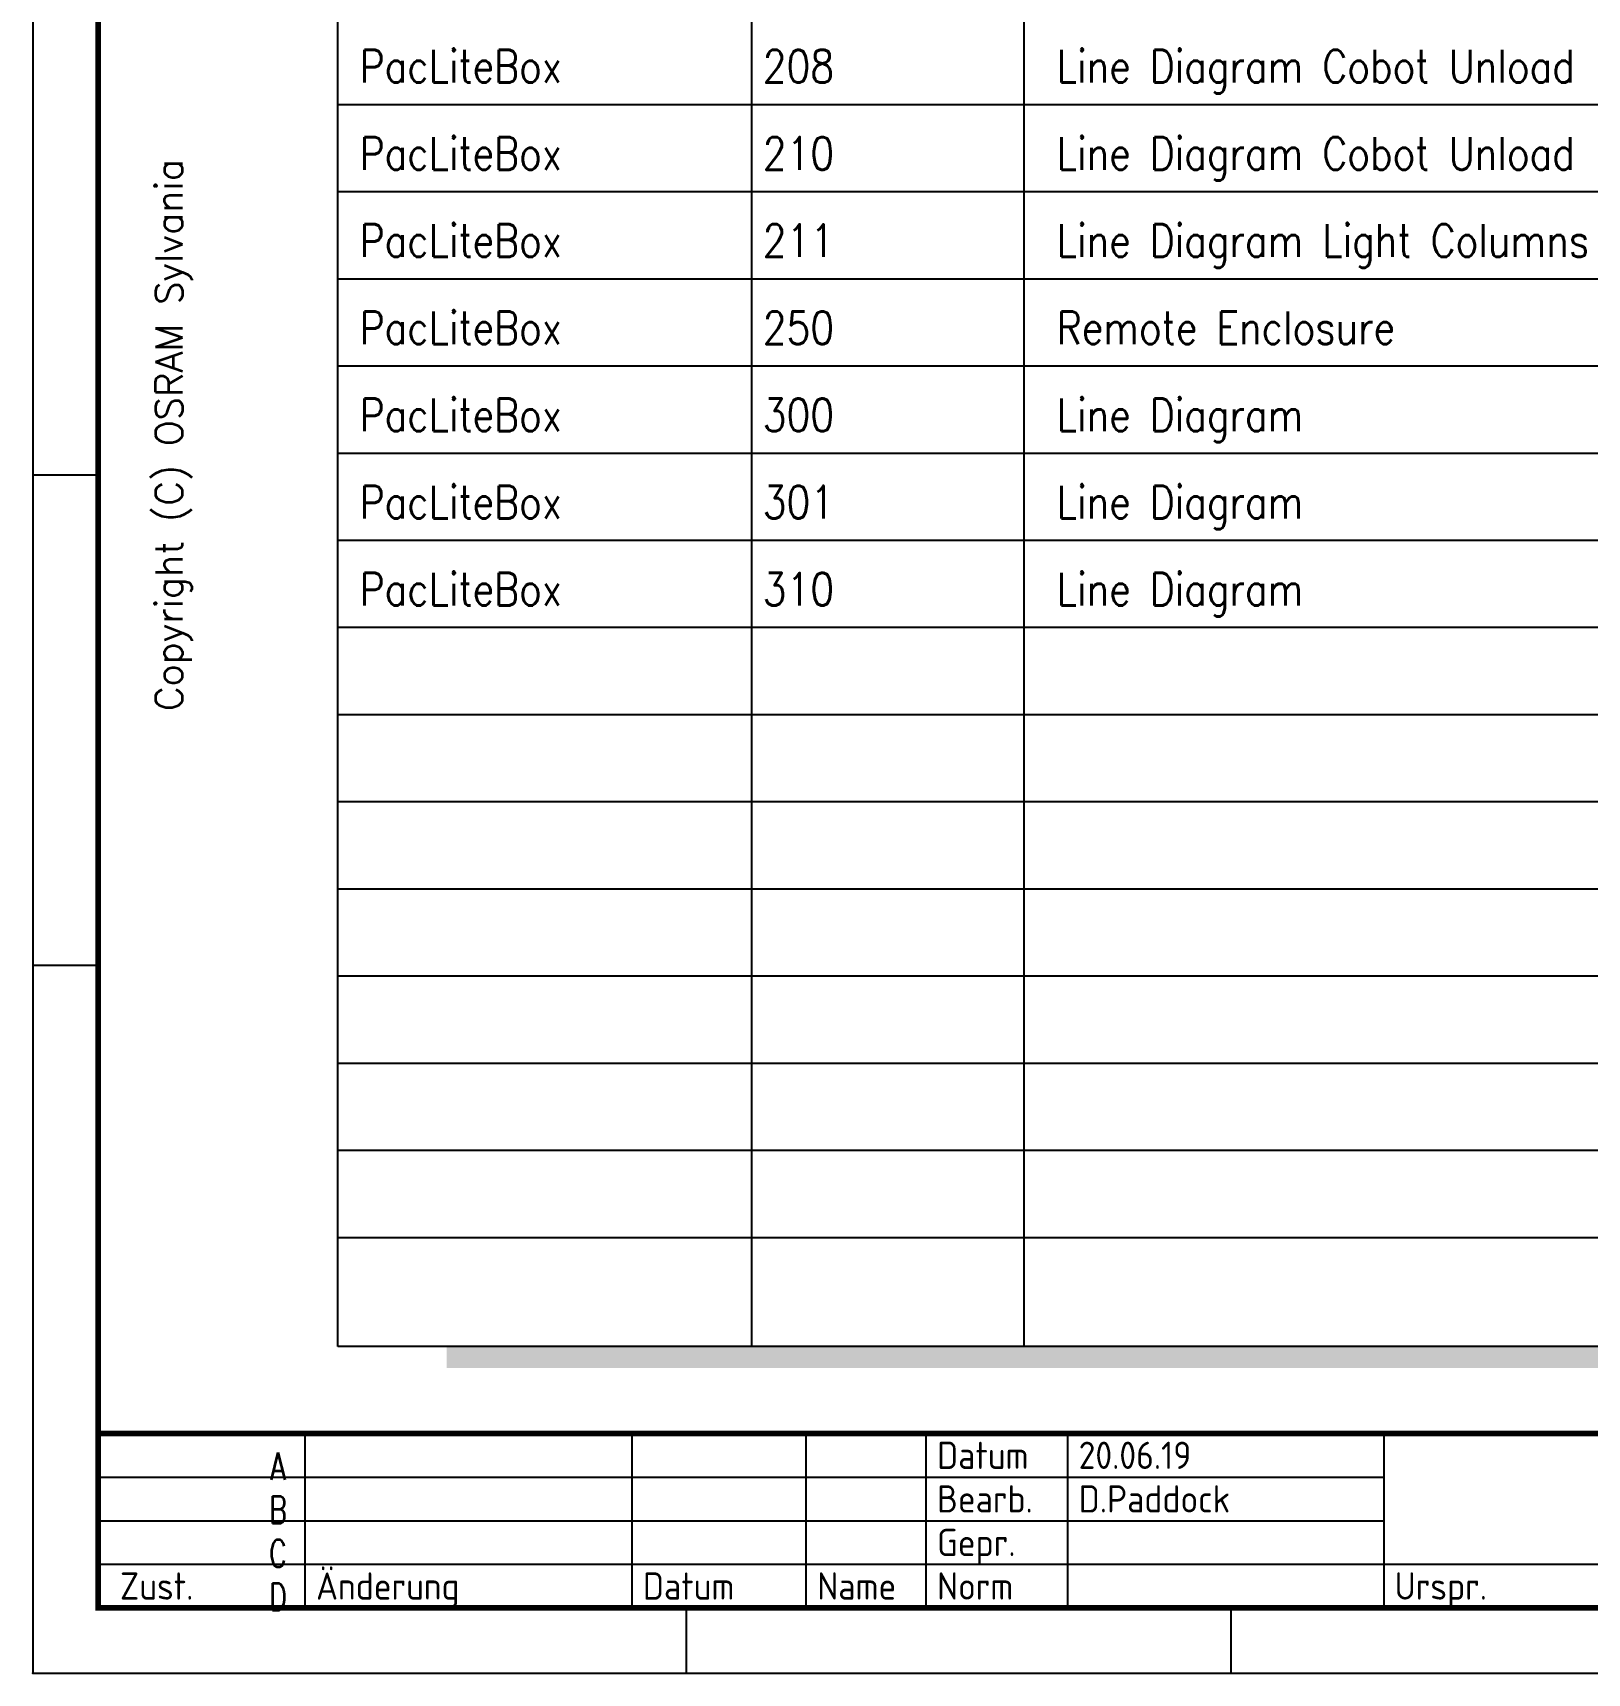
# Model space of a CAD drawing. Extents: x 0 to 420, y 0 to 297.
# Drawn here: x 0 to 142.7, y 0 to 150.6 of the extents above; entities that cross this region are included whole.
import ezdxf
from ezdxf.enums import TextEntityAlignment as Align

# ---------------------------------------------------------------- set-up
doc = ezdxf.new("R2010")
doc.units = 0
doc.header["$LTSCALE"] = 25
doc.layers.get('0').update_dxf_attribs({"linetype": 'CONTINUOUS'})
for name, color, linetype in [('ECS_LEV_PG_FRAME', 7, 'CONTINUOUS'), ('ECS_LEV_PH_DATA', 7, 'CONTINUOUS'), ('ECS_LEV_PH_EED', 7, 'CONTINUOUS'), ('ECS_LEV_PH_LOGO', 7, 'CONTINUOUS'), ('ECS_LXV_LINE', 7, 'CONTINUOUS'), ('ECS_LXV_TEXT', 7, 'CONTINUOUS')]:
    doc.layers.add(name, color=color, linetype=linetype)
doc.styles.add('ISOCP', font='ISOCP.SHX', dxfattribs={"oblique": 0.017453, "height": 1})
doc.styles.add('ROMANS', font='ROMANS.SHX', dxfattribs={"oblique": 0.017453})

# ---------------------------------------------------------------- blocks, each defined once
blk = doc.blocks.new('__TEXT_')
blk = doc.blocks.new('__PHTEXT_')
blk = doc.blocks.new('sylvania')
at = {"layer": 'ECS_LXV_TEXT', "color": 7, "linetype": 'Continuous'}
ref = blk.add_blockref('__TEXT_', (0, 0), dxfattribs=at)
ref.add_attrib('ECS_T_TEXT_0.0', 'Copyright (C) OSRAM Sylvania', dxfattribs={"color": 7, "linetype": 'Continuous', "height": 2.5, "rotation": 89.9985, "style": 'ROMANS'}).set_placement((-127.5, 139), align=Align.MIDDLE_RIGHT)
ref = blk.add_blockref('__TEXT_', (0, 0), dxfattribs=at)
ref.add_attrib('ECS_T_TEXT_0.0', 'A', dxfattribs={"color": 7, "linetype": 'Continuous', "height": 2.5, "style": 'ROMANS', "width": 0.725}).set_placement((-117.5, 19), align=Align.MIDDLE_CENTER)
ref = blk.add_blockref('__TEXT_', (0, 0), dxfattribs=at)
ref.add_attrib('ECS_T_TEXT_0.0', 'B', dxfattribs={"color": 7, "linetype": 'Continuous', "height": 2.5, "style": 'ROMANS', "width": 0.725}).set_placement((-117.5, 15), align=Align.MIDDLE_CENTER)
ref = blk.add_blockref('__TEXT_', (0, 0), dxfattribs=at)
ref.add_attrib('ECS_T_TEXT_0.0', 'C', dxfattribs={"color": 7, "linetype": 'Continuous', "height": 2.5, "style": 'ROMANS', "width": 0.725}).set_placement((-117.5, 11), align=Align.MIDDLE_CENTER)
ref = blk.add_blockref('__TEXT_', (0, 0), dxfattribs=at)
ref.add_attrib('ECS_T_TEXT_0.0', 'D', dxfattribs={"color": 7, "linetype": 'Continuous', "height": 2.5, "style": 'ROMANS', "width": 0.725}).set_placement((-117.5, 7), align=Align.MIDDLE_CENTER)

msp = doc.modelspace()

# ---------------------------------------------------------------- linework, layer by layer
at = {"extrusion": (0.57735, 0.57735, 0.57735)}
for p, q in [((28, 30), (28, 272)), ((386, 30), (28, 30)), ((406, 30), (48, 30))]:
    msp.add_line(p, q, dxfattribs=at)
at = {"layer": 'ECS_LEV_PG_FRAME', "color": 7, "linetype": 'Continuous'}
for p, q in [((0, 297), (0, 0)), ((0, 0), (420, 0))]:
    msp.add_line(p, q, dxfattribs=at)
at = {"layer": 'ECS_LEV_PH_DATA', "color": 7, "linetype": 'Continuous'}
for p, q in [((0, 297), (0, 0)), ((0, 297), (0, 0)), ((0, 0), (420, 0)), ((0, 0), (420, 0))]:
    msp.add_line(p, q, dxfattribs=at)
at = {"layer": 'ECS_LEV_PH_DATA', "color": 7}
for p, q in [((0, 110), (6, 110)), ((0, 65), (6, 65)), ((25, 6), (25, 22)), ((55, 6), (55, 22)), ((71, 6), (71, 22)), ((82, 6), (82, 22)), ((95, 6), (95, 22)), ((124, 22), (124, 6)), ((6, 18), (124, 18)), ((6, 14), (124, 14)), ((6, 10), (244, 10)), ((60, 0), (60, 6)), ((110, 0), (110, 6))]:
    msp.add_line(p, q, dxfattribs=at)
at = {"layer": 'ECS_LEV_PH_DATA', "color": 7, "const_width": 0.5}
msp.add_lwpolyline([(414, 291), (6, 291), (6, 6), (414, 6)], close=True, dxfattribs=at)
msp.add_lwpolyline([(6, 22), (414, 22)], dxfattribs=at)
at = {"layer": 'ECS_LEV_PH_DATA'}
for p in [(0, 0), (0.02, 0.02), (0.02, 0.02), (0.02, 0.02), (0.02, 0.02), (0.02, 0.02), (0.02, 0.02), (0.02, 0.02), (0.02, 0.02), (0.02, 0.02), (0.02, 0.02)]:
    msp.add_point(p, dxfattribs=at)
at = {"layer": 'ECS_LEV_PH_EED'}
msp.add_point((0, 0), dxfattribs=at)
at = {"layer": 'ECS_LXV_LINE', "linetype": 'Continuous'}
for p, q in [((66, 30), (66, 272)), ((91, 30), (91, 272)), ((28, 144), (406, 144)), ((28, 136), (406, 136)), ((28, 128), (406, 128)), ((28, 120), (406, 120)), ((28, 112), (406, 112)), ((28, 104), (406, 104)), ((28, 96), (406, 96)), ((28, 88), (406, 88)), ((28, 80), (406, 80)), ((28, 72), (406, 72)), ((28, 64), (406, 64)), ((28, 56), (406, 56)), ((28, 48), (406, 48)), ((28, 40), (406, 40))]:
    msp.add_line(p, q, dxfattribs=at)
at = {"layer": 'ECS_LXV_LINE'}
msp.add_solid([(38, 30), (408, 30), (38, 28), (408, 28)], dxfattribs=at)

# ---------------------------------------------------------------- block references
at = {"layer": 'ECS_LEV_PH_DATA', "linetype": 'Continuous'}
ref = msp.add_blockref('__TEXT_', (0, 0), dxfattribs=at)
ref.add_attrib('ECS_T_TEXT_0.0', 'Datum', dxfattribs={"linetype": 'Continuous', "height": 2.5, "style": 'ISOCP'}).set_placement((83, 20), align=Align.MIDDLE_LEFT)
ref = msp.add_blockref('__PHTEXT_', (0, 0), dxfattribs=at)
ref.add_attrib('?PGDESCR02_0.0', '20.06.19', dxfattribs={"height": 2.5, "style": 'ISOCP'}).set_placement((96, 20), align=Align.MIDDLE_LEFT)
ref = msp.add_blockref('__TEXT_', (0, 0), dxfattribs=at)
ref.add_attrib('ECS_T_TEXT_0.0', 'Bearb.', dxfattribs={"linetype": 'Continuous', "height": 2.5, "style": 'ISOCP'}).set_placement((83, 16), align=Align.MIDDLE_LEFT)
ref = msp.add_blockref('__PHTEXT_', (0, 0), dxfattribs=at)
ref.add_attrib('?PGDESCR04_0.0', 'D.Paddock', dxfattribs={"height": 2.5, "style": 'ISOCP'}).set_placement((96, 16), align=Align.MIDDLE_LEFT)
ref = msp.add_blockref('__TEXT_', (0, 0), dxfattribs=at)
ref.add_attrib('ECS_T_TEXT_0.0', 'Gepr.', dxfattribs={"linetype": 'Continuous', "height": 2.5, "style": 'ISOCP'}).set_placement((83, 12), align=Align.MIDDLE_LEFT)
ref = msp.add_blockref('__TEXT_', (0, 0), dxfattribs=at)
ref.add_attrib('ECS_T_TEXT_0.0', 'Zust.', dxfattribs={"linetype": 'Continuous', "height": 2.5, "style": 'ISOCP'}).set_placement((8, 8), align=Align.MIDDLE_LEFT)
ref = msp.add_blockref('__TEXT_', (0, 0), dxfattribs=at)
ref.add_attrib('ECS_T_TEXT_0.0', 'Änderung', dxfattribs={"linetype": 'Continuous', "height": 2.5, "style": 'ISOCP'}).set_placement((26, 8), align=Align.MIDDLE_LEFT)
ref = msp.add_blockref('__TEXT_', (0, 0), dxfattribs=at)
ref.add_attrib('ECS_T_TEXT_0.0', 'Datum', dxfattribs={"linetype": 'Continuous', "height": 2.5, "style": 'ISOCP'}).set_placement((56, 8), align=Align.MIDDLE_LEFT)
ref = msp.add_blockref('__TEXT_', (0, 0), dxfattribs=at)
ref.add_attrib('ECS_T_TEXT_0.0', 'Name', dxfattribs={"linetype": 'Continuous', "height": 2.5, "style": 'ISOCP'}).set_placement((72, 8), align=Align.MIDDLE_LEFT)
ref = msp.add_blockref('__TEXT_', (0, 0), dxfattribs=at)
ref.add_attrib('ECS_T_TEXT_0.0', 'Norm', dxfattribs={"linetype": 'Continuous', "height": 2.5, "style": 'ISOCP'}).set_placement((83, 8), align=Align.MIDDLE_LEFT)
ref = msp.add_blockref('__TEXT_', (0, 0), dxfattribs=at)
ref.add_attrib('ECS_T_TEXT_0.0', 'Urspr.', dxfattribs={"linetype": 'Continuous', "height": 2.5, "style": 'ISOCP'}).set_placement((125, 8), align=Align.MIDDLE_LEFT)
at = {"layer": 'ECS_LEV_PH_LOGO', "color": 7}
msp.add_blockref('sylvania', (140, 0), dxfattribs=at)
at = {"layer": 'ECS_LXV_TEXT', "color": 7, "linetype": 'Continuous'}
ref = msp.add_blockref('__TEXT_', (0, 0), dxfattribs=at)
ref.add_attrib('ECS_T_TEXT_0.0', 'PacLiteBox', dxfattribs={"color": 7, "height": 3, "style": 'ROMANS', "width": 0.85}).set_placement((30, 147.5), align=Align.MIDDLE_LEFT)
ref = msp.add_blockref('__TEXT_', (0, 0), dxfattribs=at)
ref.add_attrib('ECS_T_TEXT_0.0', 'Line Diagram Cobot Unload', dxfattribs={"color": 7, "height": 3, "style": 'ROMANS', "width": 0.85}).set_placement((94, 147.5), align=Align.MIDDLE_LEFT)
ref = msp.add_blockref('__TEXT_', (0, 0), dxfattribs=at)
ref.add_attrib('ECS_T_TEXT_0.0', '208', dxfattribs={"color": 7, "height": 3, "style": 'ROMANS', "width": 0.85}).set_placement((67, 147.5), align=Align.MIDDLE_LEFT)
ref = msp.add_blockref('__TEXT_', (0, 0), dxfattribs=at)
ref.add_attrib('ECS_T_TEXT_0.0', 'PacLiteBox', dxfattribs={"color": 7, "height": 3, "style": 'ROMANS', "width": 0.85}).set_placement((30, 139.5), align=Align.MIDDLE_LEFT)
ref = msp.add_blockref('__TEXT_', (0, 0), dxfattribs=at)
ref.add_attrib('ECS_T_TEXT_0.0', '210', dxfattribs={"color": 7, "height": 3, "style": 'ROMANS', "width": 0.85}).set_placement((67, 139.5), align=Align.MIDDLE_LEFT)
ref = msp.add_blockref('__TEXT_', (0, 0), dxfattribs=at)
ref.add_attrib('ECS_T_TEXT_0.0', 'Line Diagram Cobot Unload', dxfattribs={"color": 7, "height": 3, "style": 'ROMANS', "width": 0.85}).set_placement((94, 139.5), align=Align.MIDDLE_LEFT)
ref = msp.add_blockref('__TEXT_', (0, 0), dxfattribs=at)
ref.add_attrib('ECS_T_TEXT_0.0', 'PacLiteBox', dxfattribs={"color": 7, "height": 3, "style": 'ROMANS', "width": 0.85}).set_placement((30, 131.5), align=Align.MIDDLE_LEFT)
ref = msp.add_blockref('__TEXT_', (0, 0), dxfattribs=at)
ref.add_attrib('ECS_T_TEXT_0.0', '211', dxfattribs={"color": 7, "height": 3, "style": 'ROMANS', "width": 0.85}).set_placement((67, 131.5), align=Align.MIDDLE_LEFT)
ref = msp.add_blockref('__TEXT_', (0, 0), dxfattribs=at)
ref.add_attrib('ECS_T_TEXT_0.0', 'Line Diagram Light Columns', dxfattribs={"color": 7, "height": 3, "style": 'ROMANS', "width": 0.85}).set_placement((94, 131.5), align=Align.MIDDLE_LEFT)
ref = msp.add_blockref('__TEXT_', (0, 0), dxfattribs=at)
ref.add_attrib('ECS_T_TEXT_0.0', 'PacLiteBox', dxfattribs={"color": 7, "height": 3, "style": 'ROMANS', "width": 0.85}).set_placement((30, 123.5), align=Align.MIDDLE_LEFT)
ref = msp.add_blockref('__TEXT_', (0, 0), dxfattribs=at)
ref.add_attrib('ECS_T_TEXT_0.0', '250', dxfattribs={"color": 7, "height": 3, "style": 'ROMANS', "width": 0.85}).set_placement((67, 123.5), align=Align.MIDDLE_LEFT)
ref = msp.add_blockref('__TEXT_', (0, 0), dxfattribs=at)
ref.add_attrib('ECS_T_TEXT_0.0', 'Remote Enclosure', dxfattribs={"color": 7, "height": 3, "style": 'ROMANS', "width": 0.85}).set_placement((94, 123.5), align=Align.MIDDLE_LEFT)
ref = msp.add_blockref('__TEXT_', (0, 0), dxfattribs=at)
ref.add_attrib('ECS_T_TEXT_0.0', 'PacLiteBox', dxfattribs={"color": 7, "height": 3, "style": 'ROMANS', "width": 0.85}).set_placement((30, 115.5), align=Align.MIDDLE_LEFT)
ref = msp.add_blockref('__TEXT_', (0, 0), dxfattribs=at)
ref.add_attrib('ECS_T_TEXT_0.0', '300', dxfattribs={"color": 7, "height": 3, "style": 'ROMANS', "width": 0.85}).set_placement((67, 115.5), align=Align.MIDDLE_LEFT)
ref = msp.add_blockref('__TEXT_', (0, 0), dxfattribs=at)
ref.add_attrib('ECS_T_TEXT_0.0', 'Line Diagram', dxfattribs={"color": 7, "height": 3, "style": 'ROMANS', "width": 0.85}).set_placement((94, 115.5), align=Align.MIDDLE_LEFT)
ref = msp.add_blockref('__TEXT_', (0, 0), dxfattribs=at)
ref.add_attrib('ECS_T_TEXT_0.0', 'PacLiteBox', dxfattribs={"color": 7, "height": 3, "style": 'ROMANS', "width": 0.85}).set_placement((30, 107.5), align=Align.MIDDLE_LEFT)
ref = msp.add_blockref('__TEXT_', (0, 0), dxfattribs=at)
ref.add_attrib('ECS_T_TEXT_0.0', '301', dxfattribs={"color": 7, "height": 3, "style": 'ROMANS', "width": 0.85}).set_placement((67, 107.5), align=Align.MIDDLE_LEFT)
ref = msp.add_blockref('__TEXT_', (0, 0), dxfattribs=at)
ref.add_attrib('ECS_T_TEXT_0.0', 'Line Diagram', dxfattribs={"color": 7, "height": 3, "style": 'ROMANS', "width": 0.85}).set_placement((94, 107.5), align=Align.MIDDLE_LEFT)
ref = msp.add_blockref('__TEXT_', (0, 0), dxfattribs=at)
ref.add_attrib('ECS_T_TEXT_0.0', 'PacLiteBox', dxfattribs={"color": 7, "height": 3, "style": 'ROMANS', "width": 0.85}).set_placement((30, 99.5), align=Align.MIDDLE_LEFT)
ref = msp.add_blockref('__TEXT_', (0, 0), dxfattribs=at)
ref.add_attrib('ECS_T_TEXT_0.0', '310', dxfattribs={"color": 7, "height": 3, "style": 'ROMANS', "width": 0.85}).set_placement((67, 99.5), align=Align.MIDDLE_LEFT)
ref = msp.add_blockref('__TEXT_', (0, 0), dxfattribs=at)
ref.add_attrib('ECS_T_TEXT_0.0', 'Line Diagram', dxfattribs={"color": 7, "height": 3, "style": 'ROMANS', "width": 0.85}).set_placement((94, 99.5), align=Align.MIDDLE_LEFT)

doc.saveas('drawing.dxf')
